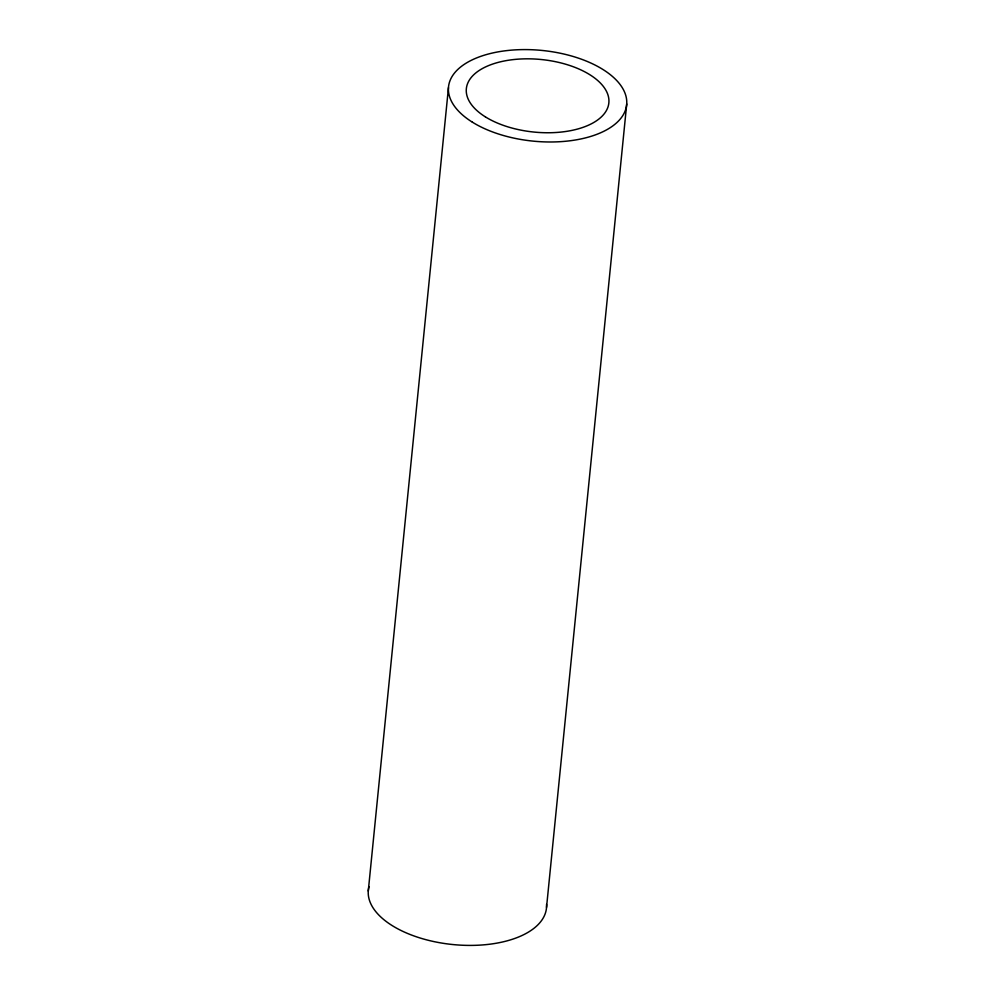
<?xml version="1.0" encoding="UTF-8"?>
<svg xmlns="http://www.w3.org/2000/svg" width="995" height="995" viewBox="0 0 995 995"><rect width="100%" height="100%" fill="white"/><g stroke="black" fill="none" stroke-linecap="round" stroke-linejoin="round"><path stroke-width="1.49" d="M368.274 891.035L448.471 87.61M546.529 907.39L626.726 103.965M546.541 904.405A89.513 45.559 5.7 0 1 452.812 944.541A89.513 45.559 5.7 0 1 369.008 886.62M485.411 116.888A71.603 36.454 5.7 0 0 605.818 111.527A71.603 36.454 5.7 0 0 521.554 58.954A71.603 36.454 5.7 0 0 485.411 116.888M472.364 122.161A89.513 45.559 5.7 0 0 622.87 115.457A89.513 45.559 5.7 0 0 517.549 49.75A89.513 45.559 5.7 0 0 472.364 122.161"/></g></svg>
